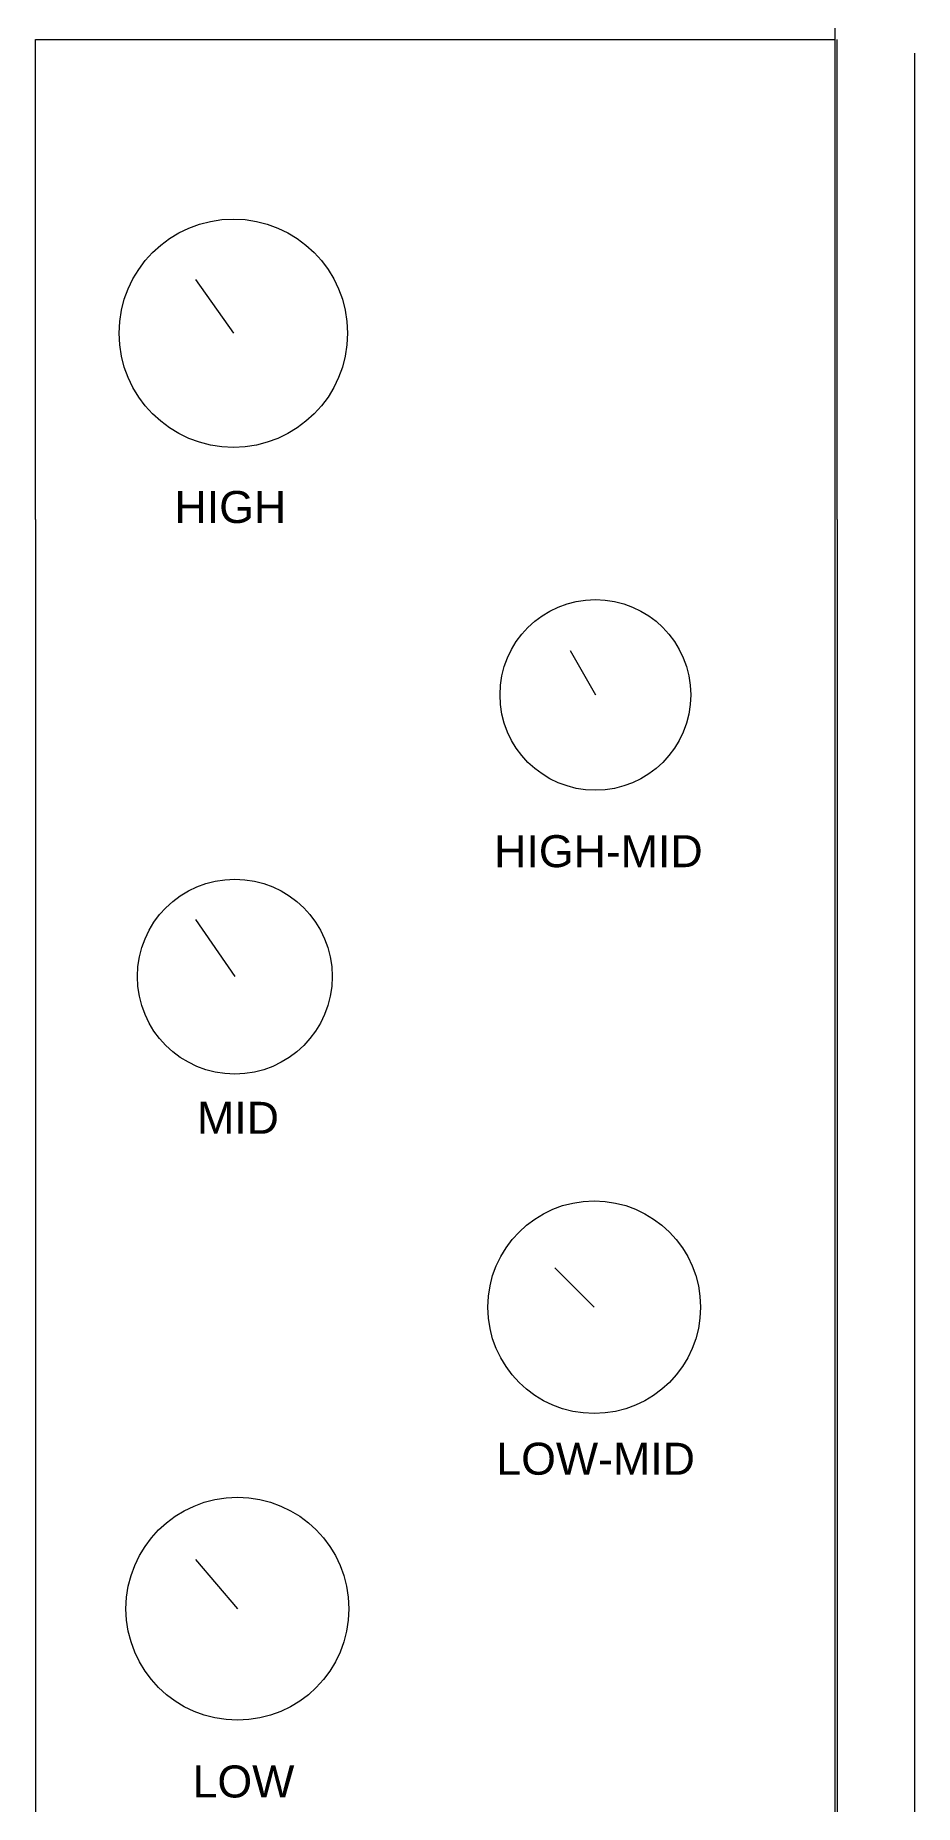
# Model space of a CAD drawing. Header units: inches. Extents: x 50 to 455, y -1657 to 1150.
# Drawn here: x 50.1 to 160, y -38.9 to 182.2 of the extents above; entities that cross this region are included whole.
import ezdxf

# ---------------------------------------------------------------- set-up
doc = ezdxf.new("R2010")
doc.units = ezdxf.units.IN
doc.header["$MEASUREMENT"] = 0
doc.layers.get('0').update_dxf_attribs({"lineweight": 25, "true_color": 0xffffff})
doc.styles.add('textstyle51', font='')
doc.styles.add('textstyle52', font='')
doc.styles.add('textstyle53', font='')
doc.styles.add('textstyle54', font='')
doc.styles.add('textstyle55', font='')
doc.styles.get('textstyle51').set_extended_font_data('Liberation Sans')
doc.styles.get('textstyle52').set_extended_font_data('Liberation Sans')
doc.styles.get('textstyle53').set_extended_font_data('Liberation Sans')
doc.styles.get('textstyle54').set_extended_font_data('Liberation Sans')
doc.styles.get('textstyle55').set_extended_font_data('Liberation Sans')

msp = doc.modelspace()

# ---------------------------------------------------------------- linework, layer by layer
for p, q in [((150.06, -1657.27), (150.06, 942.73)), ((50.1, 181.7), (100.1, 181.7)), ((50.1, 121.7), (50.1, 181.7)), ((100.1, 181.7), (150.06, 181.7)), ((150.32, 121.7), (150.32, 181.7)), ((70.1, 151.7), (74.85, 144.99)), ((50.1, 121.7), (50.1, -58.3)), ((150.32, 121.7), (150.32, -58.3)), ((116.93, 105.32), (120.1, 99.78)), ((70.1, 71.7), (75.03, 64.57)), ((115.03, 28.17), (119.95, 23.25)), ((70.1, -8.3), (75.36, -14.44))]:
    msp.add_line(p, q)
at = {"color": 3, "true_color": 0x00ff00}
msp.add_line((160, 180), (160, -250), dxfattribs=at)
for centre, radius in [((74.85, 144.99), 14.27), ((120.1, 99.78), 11.92), ((75.03, 64.57), 12.18), ((119.95, 23.25), 13.29), ((75.36, -14.44), 13.93)]:
    msp.add_circle(centre, radius)

# ---------------------------------------------------------------- texts
at = {"char_height": 1, "attachment_point": 5}
for s, insert, style in [('\\C7;\\H4;HIGH', (74.47, 123.24), 'textstyle54'), ('\\C7;\\H4;HIGH-MID', (120.48, 80.22), 'textstyle55'), ('\\C7;\\H4;MID', (75.43, 46.92), 'textstyle52'), ('\\C7;\\H4;LOW-MID', (120.13, 4.28), 'textstyle53'), ('\\C7;\\H4;LOW', (76.11, -36.06), 'textstyle51')]:
    msp.add_mtext(s, dxfattribs=dict(at, insert=insert, style=style))

doc.saveas('drawing.dxf')
